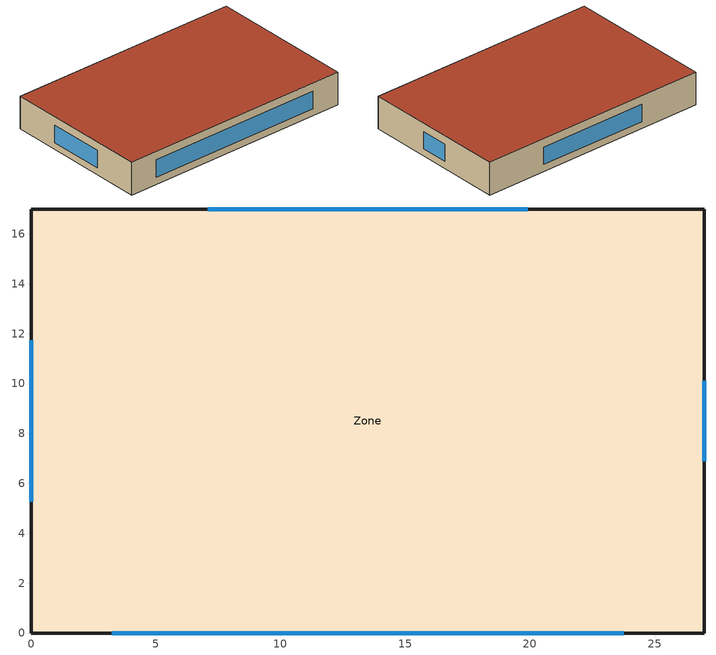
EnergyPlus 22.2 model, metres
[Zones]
Zone
 floor ground (Slab_Cons): 27,0 0,0 0,17 27,17 z0
 wall outside (ExtWall_Cons): 27,17 0,17 0,0 27,0 27,17 z0:3.8
 window (Win_Cons): 19.91,17 7.09,17 / 0,11.73 0,5.27 / 3.24,0 23.76,0 / 27,6.88 27,10.12 z0.8:2.8
 roof outside (Roof_Cons): 0,0 27,0 27,17 0,17 z3.8
[Building]
T3_test_07: 0, Suburbs, 0.04, 0.4, FullInteriorAndExterior, 25, 6
[Material]
Stucco25: MediumRough, 0.0253, 0.6918, 1858, 837
WallIns: MediumRough, 0.162, 0.049, 265, 836.8
Gypsum13: MediumRough, 0.0127, 0.16, 784.9, 830
Membrane10: MediumRough, 0.0095, 0.16, 1121.3, 1460
RoofIns: MediumRough, 0.0945, 0.049, 265, 836.8
MetalDeck: MediumRough, 0.0015, 45.006, 7680, 418.4
Concrete100: MediumRough, 0.1016, 1.311, 2240, 836.8
Carpet: MediumRough, 0.0127, 0.06, 288, 1380
[Construction]
ExtWall_Cons: Stucco25, WallIns, Gypsum13
Roof_Cons: Membrane10, RoofIns, MetalDeck
Slab_Cons: Concrete100, Carpet
Win_Cons: Glazing
[WindowMaterial:SimpleGlazingSystem]
Glazing: 2.6, 0.24, 0.36
[Zone]
Zone: 0, 0, 0, 0, 1, 1, autocalculate, autocalculate
[People]
Zone_People: Zone, OCC_SCH, Area/Person, , , 4, 0.3, autocalculate, ACTIVITY_SCH
[Lights]
Zone_Lights: Zone, LTG_SCH, Watts/Area, , 9.1, , 0, 0.7, 0.2, 1
[ElectricEquipment]
Zone_Equip: Zone, EQP_SCH, Watts/Area, , 7.9, , 0, 0.5, 0
[ZoneInfiltration:DesignFlowRate]
Zone_Infil: Zone, ALWAYS_ON, AirChanges/Hour, , , , 0.3, 1, 0, 0, 0
[ZoneControl:Thermostat]
Zone_Tstat: Zone, CTRL_SCH, ThermostatSetpoint:DualSetpoint, Zone_DualSP
[ThermostatSetpoint:DualSetpoint]
Zone_DualSP: HTGSETP_SCH, CLGSETP_SCH
[DesignSpecification:OutdoorAir]
PTHP_OA_Spec: Flow/Person, 0.0085
[Sizing:Zone]
Zone: SupplyAirTemperature, 14, , SupplyAirTemperature, 40, , 0.0085, 0.0075, PTHP_OA_Spec
[OutdoorAir:Mixer]
PTHP_OA_Mixer: PTHP_Mixed_Node, PTHP_OA_Node, PTHP_Relief_Node, Zone_PTHP_In
[Fan:OnOff]
PTHP_Fan: ALWAYS_ON, 0.6, 175, autosize, 0.9, 1, PTHP_Mixed_Node, PTHP_Fan_Out
[Coil:Cooling:DX:SingleSpeed]
PTHP_CoolCoil: ALWAYS_ON, autosize, autosize, 3.1, autosize, , , PTHP_Fan_Out, PTHP_Cool_Out, PTHP_CoolCapFT, PTHP_CoolCapFF, PTHP_CoolEIRFT, PTHP_CoolEIRFF, PTHP_CoolPLF
[Coil:Heating:DX:SingleSpeed]
PTHP_HeatCoil: ALWAYS_ON, autosize, 3.1, autosize, , , PTHP_Cool_Out, PTHP_Heat_Out, PTHP_HeatCapFT, PTHP_HeatCapFF, PTHP_HeatEIRFT, PTHP_HeatEIRFF, PTHP_HeatPLF, , -8, -8
[Coil:Heating:Electric]
PTHP_SuppCoil: ALWAYS_ON, 1, autosize, PTHP_Heat_Out, Zone_PTHP_Out
[ZoneHVAC:PackagedTerminalHeatPump]
Zone_PTHP: ALWAYS_ON, Zone_PTHP_In, Zone_PTHP_Out, OutdoorAir:Mixer, PTHP_OA_Mixer, autosize, , , autosize, autosize, autosize, Fan:OnOff, PTHP_Fan, Coil:Heating:DX:SingleSpeed, PTHP_HeatCoil, , Coil:Cooling:DX:SingleSpeed, PTHP_CoolCoil, , Coil:Heating:Electric, PTHP_SuppCoil, 50, 21
[Zone equipment]
Zone: Zone_PTHP
[Schedule:Compact]
ALWAYS_ON: Fraction, Through: 12/31, For: AllDays, Until: 24:00, 1
OCC_SCH: Fraction, Through: 12/31, For: Weekdays SummerDesignDay WinterDesignDay, Until: 07:00, 0, Until: 16:00, 1, Until: 24:00, 0, For: AllOtherDays, Until: 24:00, 0
LTG_SCH: Fraction, Through: 12/31, For: Weekdays SummerDesignDay WinterDesignDay, Until: 07:00, 0.2, Until: 16:00, 0.8, Until: 24:00, 0.2, For: AllOtherDays, Until: 24:00, 0.2
EQP_SCH: Fraction, Through: 12/31, For: Weekdays SummerDesignDay WinterDesignDay, Until: 07:00, 0.3, Until: 16:00, 1, Until: 24:00, 0.3, For: AllOtherDays, Until: 24:00, 0.3
HTGSETP_SCH: Temperature, Through: 12/31, For: Weekdays SummerDesignDay WinterDesignDay, Until: 07:00, 14.5, Until: 16:00, 21, Until: 24:00, 14.5, For: AllOtherDays, Until: 24:00, 14.5
CLGSETP_SCH: Temperature, Through: 12/31, For: Weekdays SummerDesignDay WinterDesignDay, Until: 07:00, 29, Until: 16:00, 24, Until: 24:00, 29, For: AllOtherDays, Until: 24:00, 29
CTRL_SCH: Any, Through: 12/31, For: AllDays, Until: 24:00, 4
ACTIVITY_SCH: Any, Through: 12/31, For: AllDays, Until: 24:00, 110
[Curve:Biquadratic]
PTHP_CoolCapFT: 0.942588, 0.00954335, 0.00068377, -0.0110427, 5.249e-06, -9.72e-06, 13, 24, 18, 46
PTHP_CoolEIRFT: 0.342414, 0.034885, -0.0006237, 0.00497722, 0.000437951, -0.000728028, 13, 24, 18, 46
[Curve:Quadratic]
PTHP_CoolCapFF; PTHP_HeatCapFF: 0.8, 0.2, 0, 0.5, 1.5
PTHP_CoolEIRFF; PTHP_HeatEIRFF: 1.1552, -0.1808, 0.0256, 0.5, 1.5
PTHP_CoolPLF; PTHP_HeatPLF: 0.85, 0.15, 0, 0, 1
PTHP_HeatCapFT; PTHP_HeatEIRFT: 1, 0, 0, -30, 30
